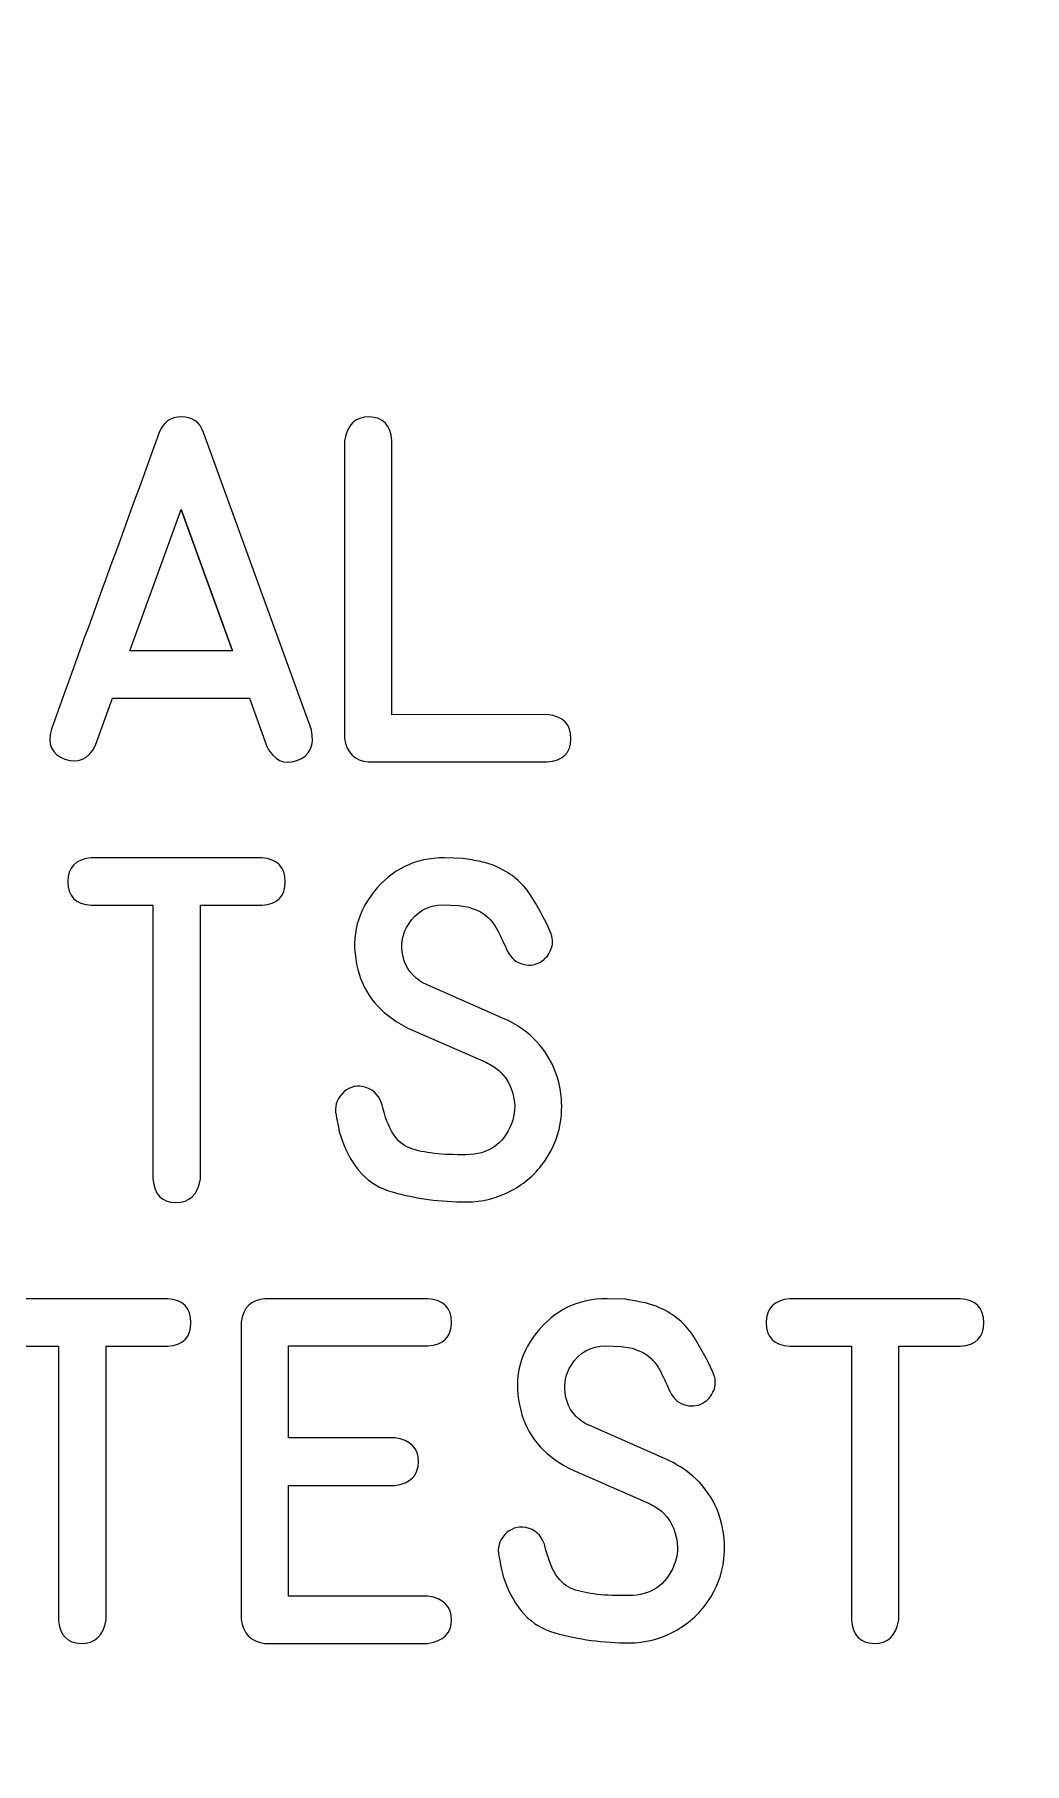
# Model space of a CAD drawing. Header units: millimetres. Extents: x -73 to 73, y -192 to 195.
# Drawn here: x 1.62 to 10.74, y 120.68 to 136.61 of the extents above; entities that cross this region are included whole.
import ezdxf

# ---------------------------------------------------------------- set-up
doc = ezdxf.new("R2010")
doc.units = ezdxf.units.MM
doc.header["$MEASUREMENT"] = 0
doc.layers.add('LED', color=7, linetype='Continuous')

msp = doc.modelspace()

# ---------------------------------------------------------------- linework, layer by layer
at = {"layer": 'LED', "color": 250, "lineweight": 9}
msp.add_open_spline([(70.6599, 74.2658), (70.9361, 74.248), (71.2072, 74.3453), (71.409, 74.5346), (71.409, 74.5346), (71.6108, 74.724), (71.7252, 74.987), (71.725, 75.2637), (71.725, 75.2637), (71.725, 75.2637), (71.725, 89.1213), (71.725, 89.1213), (71.725, 89.1213), (71.7248, 89.3867), (71.6193, 89.6411), (71.4315, 89.8287), (71.4315, 89.8287), (71.2437, 90.0162), (70.9904, 90.1215), (70.725, 90.1213), (70.725, 90.1213), (70.725, 90.1213), (68.2625, 90.1213), (68.2625, 90.1213), (68.2625, 90.1213), (65.9403, 90.1213), (63.7945, 91.3602), (62.6333, 93.3713), (62.6333, 93.3713), (61.4722, 95.3824), (61.4722, 97.8602), (62.6333, 99.8713), (62.6333, 99.8713), (63.7945, 101.8824), (65.9403, 103.1213), (68.2625, 103.1213), (68.2625, 103.1213), (68.2625, 103.1213), (70.725, 103.1213), (70.725, 103.1213), (70.725, 103.1213), (70.9904, 103.1215), (71.2448, 103.227), (71.4324, 103.4148), (71.4324, 103.4148), (71.6199, 103.6026), (71.7252, 103.8559), (71.725, 104.1213), (71.725, 104.1213), (71.725, 104.1213), (71.725, 174.8463), (71.725, 174.8463), (71.725, 174.8463), (71.7248, 175.1117), (71.6193, 175.3661), (71.4315, 175.5537), (71.4315, 175.5537), (71.2437, 175.7412), (70.9904, 175.8465), (70.725, 175.8463), (70.725, 175.8463), (70.725, 175.8463), (68.2625, 175.8463), (68.2625, 175.8463), (68.2625, 175.8463), (65.9403, 175.8463), (63.7945, 177.0852), (62.6333, 179.0963), (62.6333, 179.0963), (61.4722, 181.1074), (61.4722, 183.5852), (62.6333, 185.5963), (62.6333, 185.5963), (63.7945, 187.6074), (65.9403, 188.8463), (68.2625, 188.8463), (68.2625, 188.8463), (68.2625, 188.8463), (70.725, 188.8463), (70.725, 188.8463), (70.725, 188.8463), (70.9904, 188.8465), (71.2448, 188.952), (71.4324, 189.1398), (71.4324, 189.1398), (71.6199, 189.3276), (71.7252, 189.5809), (71.725, 189.8463), (71.725, 189.8463), (71.725, 189.8463), (71.725, 193.6206), (71.725, 193.6206), (71.725, 193.6206), (71.7248, 193.886), (71.6193, 194.1404), (71.4315, 194.328), (71.4315, 194.328), (71.2437, 194.5155), (70.9904, 194.6208), (70.725, 194.6206), (70.725, 194.6206), (70.725, 194.6206), (-70.725, 194.6206), (-70.725, 194.6206), (-70.725, 194.6206), (-70.9904, 194.6204), (-71.2448, 194.5148), (-71.4324, 194.3271), (-71.4324, 194.3271), (-71.6199, 194.1393), (-71.7252, 193.886), (-71.725, 193.6206), (-71.725, 193.6206), (-71.725, 193.6206), (-71.725, 189.8463), (-71.725, 189.8463), (-71.725, 189.8463), (-71.7248, 189.5809), (-71.6192, 189.3265), (-71.4315, 189.1389), (-71.4315, 189.1389), (-71.2437, 188.9514), (-70.9904, 188.8461), (-70.725, 188.8463), (-70.725, 188.8463), (-70.725, 188.8463), (-68.2625, 188.8463), (-68.2625, 188.8463), (-68.2625, 188.8463), (-65.9403, 188.8463), (-63.7944, 187.6074), (-62.6333, 185.5963), (-62.6333, 185.5963), (-61.4722, 183.5852), (-61.4722, 181.1074), (-62.6333, 179.0963), (-62.6333, 179.0963), (-63.7944, 177.0852), (-65.9403, 175.8463), (-68.2625, 175.8463), (-68.2625, 175.8463), (-68.2625, 175.8463), (-70.725, 175.8463), (-70.725, 175.8463), (-70.725, 175.8463), (-70.9904, 175.8461), (-71.2448, 175.7405), (-71.4324, 175.5528), (-71.4324, 175.5528), (-71.6199, 175.365), (-71.7252, 175.1117), (-71.725, 174.8463), (-71.725, 174.8463), (-71.725, 174.8463), (-71.725, 104.1213), (-71.725, 104.1213), (-71.725, 104.1213), (-71.7248, 103.8559), (-71.6192, 103.6015), (-71.4315, 103.4139), (-71.4315, 103.4139), (-71.2437, 103.2264), (-70.9904, 103.1211), (-70.725, 103.1213), (-70.725, 103.1213), (-70.725, 103.1213), (-68.2625, 103.1213), (-68.2625, 103.1213), (-68.2625, 103.1213), (-65.9403, 103.1213), (-63.7944, 101.8824), (-62.6333, 99.8713), (-62.6333, 99.8713), (-61.4722, 97.8602), (-61.4722, 95.3824), (-62.6333, 93.3713), (-62.6333, 93.3713), (-63.7944, 91.3602), (-65.9403, 90.1213), (-68.2625, 90.1213), (-68.2625, 90.1213), (-68.2625, 90.1213), (-70.725, 90.1213), (-70.725, 90.1213), (-70.725, 90.1213), (-70.9904, 90.1211), (-71.2448, 90.0155), (-71.4324, 89.8278), (-71.4324, 89.8278), (-71.6199, 89.64), (-71.7252, 89.3867), (-71.725, 89.1213), (-71.725, 89.1213), (-71.725, 89.1213), (-71.725, 84.4887), (-71.725, 84.4887), (-71.725, 84.4887), (-71.7247, 83.9613), (-71.3163, 83.5248), (-70.7901, 83.4908), (-70.7901, 83.4908), (-70.7901, 83.4908), (70.6599, 74.2658), (70.6599, 74.2658)], degree=3, knots=[0, 0, 0, 0, 0.0192308, 0.0192308, 0.0192308, 0.0192308, 0.0384615, 0.0384615, 0.0384615, 0.0384615, 0.0576923, 0.0576923, 0.0576923, 0.0576923, 0.0769231, 0.0769231, 0.0769231, 0.0769231, 0.0961538, 0.0961538, 0.0961538, 0.0961538, 0.1153846, 0.1153846, 0.1153846, 0.1153846, 0.1346154, 0.1346154, 0.1346154, 0.1346154, 0.1538462, 0.1538462, 0.1538462, 0.1538462, 0.1730769, 0.1730769, 0.1730769, 0.1730769, 0.1923077, 0.1923077, 0.1923077, 0.1923077, 0.2115385, 0.2115385, 0.2115385, 0.2115385, 0.2307692, 0.2307692, 0.2307692, 0.2307692, 0.25, 0.25, 0.25, 0.25, 0.2692308, 0.2692308, 0.2692308, 0.2692308, 0.2884615, 0.2884615, 0.2884615, 0.2884615, 0.3076923, 0.3076923, 0.3076923, 0.3076923, 0.3269231, 0.3269231, 0.3269231, 0.3269231, 0.3461538, 0.3461538, 0.3461538, 0.3461538, 0.3653846, 0.3653846, 0.3653846, 0.3653846, 0.3846154, 0.3846154, 0.3846154, 0.3846154, 0.4038462, 0.4038462, 0.4038462, 0.4038462, 0.4230769, 0.4230769, 0.4230769, 0.4230769, 0.4423077, 0.4423077, 0.4423077, 0.4423077, 0.4615385, 0.4615385, 0.4615385, 0.4615385, 0.4807692, 0.4807692, 0.4807692, 0.4807692, 0.5, 0.5, 0.5, 0.5, 0.5192308, 0.5192308, 0.5192308, 0.5192308, 0.5384615, 0.5384615, 0.5384615, 0.5384615, 0.5576923, 0.5576923, 0.5576923, 0.5576923, 0.5769231, 0.5769231, 0.5769231, 0.5769231, 0.5961538, 0.5961538, 0.5961538, 0.5961538, 0.6153846, 0.6153846, 0.6153846, 0.6153846, 0.6346154, 0.6346154, 0.6346154, 0.6346154, 0.6538462, 0.6538462, 0.6538462, 0.6538462, 0.6730769, 0.6730769, 0.6730769, 0.6730769, 0.6923077, 0.6923077, 0.6923077, 0.6923077, 0.7115385, 0.7115385, 0.7115385, 0.7115385, 0.7307692, 0.7307692, 0.7307692, 0.7307692, 0.75, 0.75, 0.75, 0.75, 0.7692308, 0.7692308, 0.7692308, 0.7692308, 0.7884615, 0.7884615, 0.7884615, 0.7884615, 0.8076923, 0.8076923, 0.8076923, 0.8076923, 0.8269231, 0.8269231, 0.8269231, 0.8269231, 0.8461538, 0.8461538, 0.8461538, 0.8461538, 0.8653846, 0.8653846, 0.8653846, 0.8653846, 0.8846154, 0.8846154, 0.8846154, 0.8846154, 0.9038462, 0.9038462, 0.9038462, 0.9038462, 0.9230769, 0.9230769, 0.9230769, 0.9230769, 0.9423077, 0.9423077, 0.9423077, 0.9423077, 0.9615385, 0.9615385, 0.9615385, 0.9615385, 1, 1, 1, 1], dxfattribs=at)
at = {"layer": 'LED', "color": 240, "lineweight": 9}
for points, knots in [([(1.7745, 130.2144), (1.9396, 130.6705), (2.1052, 131.1261), (2.2709, 131.5812), (2.2709, 131.5812), (2.437, 132.0363), (2.6032, 132.4919), (2.7693, 132.9475), (2.7693, 132.9475), (2.8037, 133.0417), (2.8715, 133.0893), (2.9725, 133.0904), (2.9725, 133.0904), (3.0741, 133.0915), (3.1424, 133.0438), (3.1773, 132.9475), (3.1773, 132.9475), (3.1773, 132.9475), (4.1711, 130.207), (4.1711, 130.207), (4.1711, 130.207), (4.2018, 130.0609), (4.1574, 129.9673), (4.0378, 129.9249), (4.0378, 129.9249), (3.9176, 129.8821), (3.8256, 129.926), (3.7599, 130.0551), (3.7599, 130.0551), (3.7599, 130.0551), (3.6007, 130.4985), (3.6007, 130.4985), (3.6007, 130.4985), (3.6007, 130.4985), (2.337, 130.4985), (2.337, 130.4985), (2.337, 130.4985), (2.337, 130.4985), (2.182, 130.0657), (2.182, 130.0657), (2.182, 130.0657), (2.1158, 129.9355), (2.0216, 129.8932), (1.8999, 129.9382), (1.8999, 129.9382), (1.7777, 129.9826), (1.7359, 130.0752), (1.7745, 130.2144)], [0, 0, 0, 0, 0.0769231, 0.0769231, 0.0769231, 0.0769231, 0.1538462, 0.1538462, 0.1538462, 0.1538462, 0.2307692, 0.2307692, 0.2307692, 0.2307692, 0.3076923, 0.3076923, 0.3076923, 0.3076923, 0.3846154, 0.3846154, 0.3846154, 0.3846154, 0.4615385, 0.4615385, 0.4615385, 0.4615385, 0.5384615, 0.5384615, 0.5384615, 0.5384615, 0.6153846, 0.6153846, 0.6153846, 0.6153846, 0.6923077, 0.6923077, 0.6923077, 0.6923077, 0.7692308, 0.7692308, 0.7692308, 0.7692308, 0.8461538, 0.8461538, 0.8461538, 0.8461538, 1, 1, 1, 1]), ([(4.6965, 129.9138), (4.5695, 129.9223), (4.496, 129.9937), (4.4764, 130.1292), (4.4764, 130.1292), (4.4764, 130.1292), (4.4764, 132.8703), (4.4764, 132.8703), (4.4764, 132.8703), (4.4981, 133.019), (4.5738, 133.092), (4.7029, 133.0899), (4.7029, 133.0899), (4.832, 133.0872), (4.9024, 133.0137), (4.9135, 132.8703), (4.9135, 132.8703), (4.9135, 132.8703), (4.9135, 130.3467), (4.9135, 130.3467), (4.9135, 130.3467), (4.9135, 130.3467), (6.3444, 130.3477), (6.3444, 130.3477), (6.3444, 130.3477), (6.4915, 130.3313), (6.564, 130.2572), (6.5624, 130.1255), (6.5624, 130.1255), (6.5608, 129.9937), (6.4878, 129.9233), (6.3428, 129.9138), (6.3428, 129.9138), (6.3428, 129.9138), (4.6965, 129.9138), (4.6965, 129.9138)], [0, 0, 0, 0, 0.1, 0.1, 0.1, 0.1, 0.2, 0.2, 0.2, 0.2, 0.3, 0.3, 0.3, 0.3, 0.4, 0.4, 0.4, 0.4, 0.5, 0.5, 0.5, 0.5, 0.6, 0.6, 0.6, 0.6, 0.7, 0.7, 0.7, 0.7, 0.8, 0.8, 0.8, 0.8, 1, 1, 1, 1]), ([(3.4424, 130.934), (3.4424, 130.934), (2.971, 132.2363), (2.971, 132.2363), (2.971, 132.2363), (2.971, 132.2363), (2.4968, 130.934), (2.4968, 130.934), (2.4968, 130.934), (2.4968, 130.934), (3.4424, 130.934), (3.4424, 130.934)], [0, 0, 0, 0, 0.25, 0.25, 0.25, 0.25, 0.5, 0.5, 0.5, 0.5, 1, 1, 1, 1]), ([(2.971, 132.2363), (2.971, 132.2363), (3.4424, 130.934), (3.4424, 130.934), (3.4424, 130.934), (3.4424, 130.934), (2.971, 132.2363), (2.971, 132.2363)], [0, 0, 0, 0, 0.3333333, 0.3333333, 0.3333333, 0.3333333, 1, 1, 1, 1]), ([(2.7109, 126.0701), (2.7109, 126.0701), (2.7109, 128.591), (2.7109, 128.591), (2.7109, 128.591), (2.7109, 128.591), (2.1421, 128.591), (2.1421, 128.591), (2.1421, 128.591), (1.9976, 128.6021), (1.9251, 128.6751), (1.9256, 128.8085), (1.9256, 128.8085), (1.9262, 128.9424), (1.9987, 129.0159), (2.1421, 129.0281), (2.1421, 129.0281), (2.1421, 129.0281), (3.7158, 129.0281), (3.7158, 129.0281), (3.7158, 129.0281), (3.8581, 129.017), (3.9301, 128.9434), (3.9306, 128.8085), (3.9306, 128.8085), (3.9312, 128.6741), (3.8592, 128.6011), (3.7158, 128.591), (3.7158, 128.591), (3.7158, 128.591), (3.1485, 128.591), (3.1485, 128.591), (3.1485, 128.591), (3.1485, 128.591), (3.1485, 126.0701), (3.1485, 126.0701), (3.1485, 126.0701), (3.1247, 125.9235), (3.0485, 125.851), (2.9194, 125.8531), (2.9194, 125.8531), (2.7908, 125.8552), (2.7215, 125.9277), (2.7109, 126.0701)], [0, 0, 0, 0, 0.0833333, 0.0833333, 0.0833333, 0.0833333, 0.1666667, 0.1666667, 0.1666667, 0.1666667, 0.25, 0.25, 0.25, 0.25, 0.3333333, 0.3333333, 0.3333333, 0.3333333, 0.4166667, 0.4166667, 0.4166667, 0.4166667, 0.5, 0.5, 0.5, 0.5, 0.5833333, 0.5833333, 0.5833333, 0.5833333, 0.6666667, 0.6666667, 0.6666667, 0.6666667, 0.75, 0.75, 0.75, 0.75, 0.8333333, 0.8333333, 0.8333333, 0.8333333, 1, 1, 1, 1]), ([(5.9526, 127.5427), (5.9526, 127.5427), (5.9774, 127.5321), (5.9774, 127.5321), (5.9774, 127.5321), (5.9774, 127.5321), (6.0055, 127.5184), (6.0055, 127.5184), (6.0055, 127.5184), (6.0055, 127.5184), (6.0303, 127.5041), (6.0303, 127.5041), (6.0303, 127.5041), (6.0372, 127.4988), (6.0457, 127.494), (6.0542, 127.4893), (6.0542, 127.4893), (6.0632, 127.4851), (6.0716, 127.4798), (6.0801, 127.475), (6.0801, 127.475), (6.2843, 127.3406), (6.4113, 127.1543), (6.4595, 126.9167), (6.4595, 126.9167), (6.478, 126.8236), (6.4823, 126.7278), (6.4722, 126.6299), (6.4722, 126.6299), (6.4553, 126.4892), (6.4061, 126.3595), (6.324, 126.2399), (6.324, 126.2399), (6.242, 126.1203), (6.1388, 126.0283), (6.015, 125.9632), (6.015, 125.9632), (5.8816, 125.8928), (5.7435, 125.8579), (5.6007, 125.8579), (5.6007, 125.8579), (5.3609, 125.8579), (5.1323, 125.8886), (4.9138, 125.9499), (4.9138, 125.9499), (4.6958, 126.0113), (4.5402, 126.1759), (4.4476, 126.4437), (4.4476, 126.4437), (4.4349, 126.478), (4.4259, 126.513), (4.4196, 126.549), (4.4196, 126.549), (4.4132, 126.5855), (4.4058, 126.6215), (4.3979, 126.658), (4.3979, 126.658), (4.3825, 126.732), (4.4005, 126.7977), (4.4529, 126.8548), (4.4529, 126.8548), (4.5048, 126.9114), (4.5698, 126.9331), (4.6471, 126.9199), (4.6471, 126.9199), (4.7291, 126.903), (4.7857, 126.8527), (4.818, 126.768), (4.818, 126.768), (4.818, 126.768), (4.8228, 126.7537), (4.8228, 126.7537), (4.8228, 126.7537), (4.872, 126.5294), (4.9588, 126.3955), (5.0821, 126.3521), (5.0821, 126.3521), (5.2059, 126.3087), (5.3774, 126.2891), (5.5975, 126.2934), (5.5975, 126.2934), (5.8002, 126.2934), (5.9393, 126.3886), (6.015, 126.5786), (6.015, 126.5786), (6.0478, 126.6633), (6.0531, 126.7516), (6.0303, 126.8432), (6.0303, 126.8432), (6.0076, 126.9342), (5.9626, 127.0109), (5.8954, 127.0718), (5.8954, 127.0718), (5.8652, 127.0977), (5.8261, 127.1215), (5.7774, 127.1443), (5.7774, 127.1443), (5.7774, 127.1443), (5.0599, 127.4591), (5.0599, 127.4591), (5.0599, 127.4591), (5.0599, 127.4591), (5.0366, 127.4718), (5.0366, 127.4718), (5.0366, 127.4718), (4.8016, 127.5956), (4.6561, 127.7719), (4.5995, 128.0005), (4.5995, 128.0005), (4.5302, 128.265), (4.5783, 128.5021), (4.7445, 128.7127), (4.7445, 128.7127), (4.9101, 128.9228), (5.1281, 129.0281), (5.3975, 129.0281), (5.3975, 129.0281), (5.3975, 129.0281), (5.5684, 129.0233), (5.5684, 129.0233), (5.5684, 129.0233), (5.6239, 129.0133), (5.6779, 129.0032), (5.7292, 128.9932), (5.7292, 128.9932), (5.7811, 128.9837), (5.8335, 128.9667), (5.8859, 128.9429), (5.8859, 128.9429), (6.0161, 128.8821), (6.1161, 128.7979), (6.1854, 128.6916), (6.1854, 128.6916), (6.2547, 128.5852), (6.3172, 128.4698), (6.3727, 128.346), (6.3727, 128.346), (6.378, 128.3344), (6.3828, 128.3211), (6.387, 128.3058), (6.387, 128.3058), (6.3981, 128.255), (6.3928, 128.209), (6.3711, 128.1677), (6.3711, 128.1677), (6.359, 128.1417), (6.3457, 128.1222), (6.3325, 128.1089), (6.3325, 128.1089), (6.3193, 128.0952), (6.3082, 128.0862), (6.3002, 128.0809), (6.3002, 128.0809), (6.2462, 128.0428), (6.1875, 128.0312), (6.1235, 128.047), (6.1235, 128.047), (6.0589, 128.0613), (6.0102, 128.1026), (5.9758, 128.1709), (5.9758, 128.1709), (5.9489, 128.2306), (5.9203, 128.292), (5.8901, 128.3545), (5.8901, 128.3545), (5.8594, 128.4169), (5.8166, 128.4688), (5.7621, 128.5106), (5.7621, 128.5106), (5.7393, 128.527), (5.7171, 128.5392), (5.6959, 128.5466), (5.6959, 128.5466), (5.6747, 128.5545), (5.6515, 128.563), (5.6255, 128.5725), (5.6255, 128.5725), (5.6255, 128.5725), (5.525, 128.5894), (5.525, 128.5894), (5.525, 128.5894), (5.525, 128.5894), (5.3821, 128.5942), (5.3821, 128.5942), (5.3821, 128.5942), (5.2435, 128.5921), (5.1376, 128.5323), (5.0646, 128.4143), (5.0646, 128.4143), (5.0149, 128.3386), (4.9964, 128.2545), (5.0085, 128.1613), (5.0085, 128.1613), (5.0228, 128.047), (5.0768, 127.9581), (5.1699, 127.8946), (5.1699, 127.8946), (5.1742, 127.892), (5.1784, 127.8883), (5.1837, 127.8846), (5.1837, 127.8846), (5.189, 127.8814), (5.1948, 127.8777), (5.2006, 127.8745), (5.2006, 127.8745), (5.2006, 127.8745), (5.2181, 127.8671), (5.2181, 127.8671), (5.2181, 127.8671), (5.2181, 127.8671), (5.2366, 127.8592), (5.2366, 127.8592), (5.2366, 127.8592), (5.2366, 127.8592), (5.9526, 127.5427), (5.9526, 127.5427)], [0, 0, 0, 0, 0.0181818, 0.0181818, 0.0181818, 0.0181818, 0.0363636, 0.0363636, 0.0363636, 0.0363636, 0.0545455, 0.0545455, 0.0545455, 0.0545455, 0.0727273, 0.0727273, 0.0727273, 0.0727273, 0.0909091, 0.0909091, 0.0909091, 0.0909091, 0.1090909, 0.1090909, 0.1090909, 0.1090909, 0.1272727, 0.1272727, 0.1272727, 0.1272727, 0.1454545, 0.1454545, 0.1454545, 0.1454545, 0.1636364, 0.1636364, 0.1636364, 0.1636364, 0.1818182, 0.1818182, 0.1818182, 0.1818182, 0.2, 0.2, 0.2, 0.2, 0.2181818, 0.2181818, 0.2181818, 0.2181818, 0.2363636, 0.2363636, 0.2363636, 0.2363636, 0.2545455, 0.2545455, 0.2545455, 0.2545455, 0.2727273, 0.2727273, 0.2727273, 0.2727273, 0.2909091, 0.2909091, 0.2909091, 0.2909091, 0.3090909, 0.3090909, 0.3090909, 0.3090909, 0.3272727, 0.3272727, 0.3272727, 0.3272727, 0.3454545, 0.3454545, 0.3454545, 0.3454545, 0.3636364, 0.3636364, 0.3636364, 0.3636364, 0.3818182, 0.3818182, 0.3818182, 0.3818182, 0.4, 0.4, 0.4, 0.4, 0.4181818, 0.4181818, 0.4181818, 0.4181818, 0.4363636, 0.4363636, 0.4363636, 0.4363636, 0.4545455, 0.4545455, 0.4545455, 0.4545455, 0.4727273, 0.4727273, 0.4727273, 0.4727273, 0.4909091, 0.4909091, 0.4909091, 0.4909091, 0.5090909, 0.5090909, 0.5090909, 0.5090909, 0.5272727, 0.5272727, 0.5272727, 0.5272727, 0.5454545, 0.5454545, 0.5454545, 0.5454545, 0.5636364, 0.5636364, 0.5636364, 0.5636364, 0.5818182, 0.5818182, 0.5818182, 0.5818182, 0.6, 0.6, 0.6, 0.6, 0.6181818, 0.6181818, 0.6181818, 0.6181818, 0.6363636, 0.6363636, 0.6363636, 0.6363636, 0.6545455, 0.6545455, 0.6545455, 0.6545455, 0.6727273, 0.6727273, 0.6727273, 0.6727273, 0.6909091, 0.6909091, 0.6909091, 0.6909091, 0.7090909, 0.7090909, 0.7090909, 0.7090909, 0.7272727, 0.7272727, 0.7272727, 0.7272727, 0.7454545, 0.7454545, 0.7454545, 0.7454545, 0.7636364, 0.7636364, 0.7636364, 0.7636364, 0.7818182, 0.7818182, 0.7818182, 0.7818182, 0.8, 0.8, 0.8, 0.8, 0.8181818, 0.8181818, 0.8181818, 0.8181818, 0.8363636, 0.8363636, 0.8363636, 0.8363636, 0.8545455, 0.8545455, 0.8545455, 0.8545455, 0.8727273, 0.8727273, 0.8727273, 0.8727273, 0.8909091, 0.8909091, 0.8909091, 0.8909091, 0.9090909, 0.9090909, 0.9090909, 0.9090909, 0.9272727, 0.9272727, 0.9272727, 0.9272727, 0.9454545, 0.9454545, 0.9454545, 0.9454545, 0.9636364, 0.9636364, 0.9636364, 0.9636364, 1, 1, 1, 1]), ([(1.841, 122.0078), (1.841, 122.0078), (1.841, 124.5287), (1.841, 124.5287), (1.841, 124.5287), (1.841, 124.5287), (1.2722, 124.5287), (1.2722, 124.5287), (1.2722, 124.5287), (1.1277, 124.5398), (1.0552, 124.6128), (1.0557, 124.7462), (1.0557, 124.7462), (1.0563, 124.8801), (1.1288, 124.9536), (1.2722, 124.9658), (1.2722, 124.9658), (1.2722, 124.9658), (2.8459, 124.9658), (2.8459, 124.9658), (2.8459, 124.9658), (2.9882, 124.9547), (3.0602, 124.8811), (3.0607, 124.7462), (3.0607, 124.7462), (3.0613, 124.6118), (2.9893, 124.5388), (2.8459, 124.5287), (2.8459, 124.5287), (2.8459, 124.5287), (2.2786, 124.5287), (2.2786, 124.5287), (2.2786, 124.5287), (2.2786, 124.5287), (2.2786, 122.0078), (2.2786, 122.0078), (2.2786, 122.0078), (2.2548, 121.8612), (2.1786, 121.7887), (2.0495, 121.7908), (2.0495, 121.7908), (1.9209, 121.7929), (1.8516, 121.8654), (1.841, 122.0078)], [0, 0, 0, 0, 0.0833333, 0.0833333, 0.0833333, 0.0833333, 0.1666667, 0.1666667, 0.1666667, 0.1666667, 0.25, 0.25, 0.25, 0.25, 0.3333333, 0.3333333, 0.3333333, 0.3333333, 0.4166667, 0.4166667, 0.4166667, 0.4166667, 0.5, 0.5, 0.5, 0.5, 0.5833333, 0.5833333, 0.5833333, 0.5833333, 0.6666667, 0.6666667, 0.6666667, 0.6666667, 0.75, 0.75, 0.75, 0.75, 0.8333333, 0.8333333, 0.8333333, 0.8333333, 1, 1, 1, 1]), ([(5.2441, 124.5335), (5.2441, 124.5335), (3.9587, 124.5335), (3.9587, 124.5335), (3.9587, 124.5335), (3.9587, 124.5335), (3.9587, 123.6852), (3.9587, 123.6852), (3.9587, 123.6852), (3.9587, 123.6852), (4.9387, 123.6852), (4.9387, 123.6852), (4.9387, 123.6852), (5.0853, 123.6635), (5.1583, 123.59), (5.1578, 123.4646), (5.1578, 123.4646), (5.1573, 123.3386), (5.0842, 123.2656), (4.9387, 123.245), (4.9387, 123.245), (4.9387, 123.245), (3.9587, 123.245), (3.9587, 123.245), (3.9587, 123.245), (3.9587, 123.245), (3.9587, 122.2263), (3.9587, 122.2263), (3.9587, 122.2263), (3.9587, 122.2263), (5.2441, 122.2263), (5.2441, 122.2263), (5.2441, 122.2263), (5.3896, 122.2046), (5.4626, 122.1321), (5.4626, 122.0078), (5.4626, 122.0078), (5.4626, 121.8839), (5.3896, 121.8114), (5.2441, 121.7908), (5.2441, 121.7908), (5.2441, 121.7908), (3.7433, 121.7908), (3.7433, 121.7908), (3.7433, 121.7908), (3.6142, 121.8072), (3.5407, 121.8808), (3.5232, 122.0109), (3.5232, 122.0109), (3.5232, 122.0109), (3.5232, 124.7488), (3.5232, 124.7488), (3.5232, 124.7488), (3.5428, 124.8854), (3.6163, 124.9573), (3.7433, 124.9658), (3.7433, 124.9658), (3.7433, 124.9658), (5.2441, 124.9658), (5.2441, 124.9658), (5.2441, 124.9658), (5.3896, 124.9547), (5.4626, 124.8817), (5.4621, 124.7478), (5.4621, 124.7478), (5.4615, 124.6139), (5.3885, 124.5425), (5.2441, 124.5335)], [0, 0, 0, 0, 0.0555556, 0.0555556, 0.0555556, 0.0555556, 0.1111111, 0.1111111, 0.1111111, 0.1111111, 0.1666667, 0.1666667, 0.1666667, 0.1666667, 0.2222222, 0.2222222, 0.2222222, 0.2222222, 0.2777778, 0.2777778, 0.2777778, 0.2777778, 0.3333333, 0.3333333, 0.3333333, 0.3333333, 0.3888889, 0.3888889, 0.3888889, 0.3888889, 0.4444444, 0.4444444, 0.4444444, 0.4444444, 0.5, 0.5, 0.5, 0.5, 0.5555556, 0.5555556, 0.5555556, 0.5555556, 0.6111111, 0.6111111, 0.6111111, 0.6111111, 0.6666667, 0.6666667, 0.6666667, 0.6666667, 0.7222222, 0.7222222, 0.7222222, 0.7222222, 0.7777778, 0.7777778, 0.7777778, 0.7777778, 0.8333333, 0.8333333, 0.8333333, 0.8333333, 0.8888889, 0.8888889, 0.8888889, 0.8888889, 1, 1, 1, 1]), ([(7.4528, 123.4804), (7.4528, 123.4804), (7.4776, 123.4698), (7.4776, 123.4698), (7.4776, 123.4698), (7.4776, 123.4698), (7.5057, 123.4561), (7.5057, 123.4561), (7.5057, 123.4561), (7.5057, 123.4561), (7.5305, 123.4418), (7.5305, 123.4418), (7.5305, 123.4418), (7.5374, 123.4365), (7.5459, 123.4317), (7.5544, 123.427), (7.5544, 123.427), (7.5634, 123.4228), (7.5718, 123.4175), (7.5803, 123.4127), (7.5803, 123.4127), (7.7845, 123.2783), (7.9115, 123.092), (7.9597, 122.8544), (7.9597, 122.8544), (7.9782, 122.7613), (7.9825, 122.6655), (7.9724, 122.5676), (7.9724, 122.5676), (7.9555, 122.4269), (7.9063, 122.2972), (7.8242, 122.1776), (7.8242, 122.1776), (7.7422, 122.058), (7.639, 121.966), (7.5152, 121.9009), (7.5152, 121.9009), (7.3818, 121.8305), (7.2437, 121.7956), (7.1009, 121.7956), (7.1009, 121.7956), (6.8611, 121.7956), (6.6325, 121.8263), (6.414, 121.8876), (6.414, 121.8876), (6.196, 121.949), (6.0404, 122.1136), (5.9478, 122.3814), (5.9478, 122.3814), (5.9351, 122.4157), (5.9261, 122.4507), (5.9198, 122.4867), (5.9198, 122.4867), (5.9134, 122.5232), (5.906, 122.5592), (5.8981, 122.5957), (5.8981, 122.5957), (5.8827, 122.6697), (5.9007, 122.7354), (5.9531, 122.7925), (5.9531, 122.7925), (6.005, 122.8491), (6.07, 122.8708), (6.1473, 122.8576), (6.1473, 122.8576), (6.2293, 122.8407), (6.2859, 122.7904), (6.3182, 122.7057), (6.3182, 122.7057), (6.3182, 122.7057), (6.323, 122.6914), (6.323, 122.6914), (6.323, 122.6914), (6.3722, 122.4671), (6.459, 122.3332), (6.5823, 122.2898), (6.5823, 122.2898), (6.7061, 122.2464), (6.8776, 122.2268), (7.0977, 122.2311), (7.0977, 122.2311), (7.3004, 122.2311), (7.4395, 122.3263), (7.5152, 122.5163), (7.5152, 122.5163), (7.548, 122.601), (7.5533, 122.6893), (7.5305, 122.7809), (7.5305, 122.7809), (7.5078, 122.8719), (7.4628, 122.9486), (7.3956, 123.0095), (7.3956, 123.0095), (7.3654, 123.0354), (7.3263, 123.0592), (7.2776, 123.082), (7.2776, 123.082), (7.2776, 123.082), (6.5601, 123.3968), (6.5601, 123.3968), (6.5601, 123.3968), (6.5601, 123.3968), (6.5368, 123.4095), (6.5368, 123.4095), (6.5368, 123.4095), (6.3018, 123.5333), (6.1563, 123.7096), (6.0997, 123.9382), (6.0997, 123.9382), (6.0304, 124.2027), (6.0785, 124.4398), (6.2447, 124.6504), (6.2447, 124.6504), (6.4103, 124.8605), (6.6283, 124.9658), (6.8977, 124.9658), (6.8977, 124.9658), (6.8977, 124.9658), (7.0686, 124.961), (7.0686, 124.961), (7.0686, 124.961), (7.1241, 124.951), (7.1781, 124.9409), (7.2294, 124.9309), (7.2294, 124.9309), (7.2813, 124.9214), (7.3337, 124.9044), (7.3861, 124.8806), (7.3861, 124.8806), (7.5163, 124.8198), (7.6163, 124.7356), (7.6856, 124.6293), (7.6856, 124.6293), (7.7549, 124.5229), (7.8174, 124.4075), (7.8729, 124.2837), (7.8729, 124.2837), (7.8782, 124.2721), (7.883, 124.2588), (7.8872, 124.2435), (7.8872, 124.2435), (7.8983, 124.1927), (7.893, 124.1467), (7.8713, 124.1054), (7.8713, 124.1054), (7.8592, 124.0794), (7.8459, 124.0599), (7.8327, 124.0466), (7.8327, 124.0466), (7.8195, 124.0329), (7.8084, 124.0239), (7.8004, 124.0186), (7.8004, 124.0186), (7.7464, 123.9805), (7.6877, 123.9689), (7.6237, 123.9847), (7.6237, 123.9847), (7.5591, 123.999), (7.5104, 124.0403), (7.476, 124.1086), (7.476, 124.1086), (7.4491, 124.1683), (7.4205, 124.2297), (7.3903, 124.2922), (7.3903, 124.2922), (7.3596, 124.3546), (7.3168, 124.4065), (7.2623, 124.4483), (7.2623, 124.4483), (7.2395, 124.4647), (7.2173, 124.4769), (7.1961, 124.4843), (7.1961, 124.4843), (7.1749, 124.4922), (7.1517, 124.5007), (7.1257, 124.5102), (7.1257, 124.5102), (7.1257, 124.5102), (7.0252, 124.5271), (7.0252, 124.5271), (7.0252, 124.5271), (7.0252, 124.5271), (6.8823, 124.5319), (6.8823, 124.5319), (6.8823, 124.5319), (6.7437, 124.5298), (6.6378, 124.47), (6.5648, 124.352), (6.5648, 124.352), (6.5151, 124.2763), (6.4966, 124.1922), (6.5087, 124.099), (6.5087, 124.099), (6.523, 123.9847), (6.577, 123.8958), (6.6701, 123.8323), (6.6701, 123.8323), (6.6744, 123.8297), (6.6786, 123.826), (6.6839, 123.8223), (6.6839, 123.8223), (6.6892, 123.8191), (6.695, 123.8154), (6.7008, 123.8122), (6.7008, 123.8122), (6.7008, 123.8122), (6.7183, 123.8048), (6.7183, 123.8048), (6.7183, 123.8048), (6.7183, 123.8048), (6.7368, 123.7969), (6.7368, 123.7969), (6.7368, 123.7969), (6.7368, 123.7969), (7.4528, 123.4804), (7.4528, 123.4804)], [0, 0, 0, 0, 0.0181818, 0.0181818, 0.0181818, 0.0181818, 0.0363636, 0.0363636, 0.0363636, 0.0363636, 0.0545455, 0.0545455, 0.0545455, 0.0545455, 0.0727273, 0.0727273, 0.0727273, 0.0727273, 0.0909091, 0.0909091, 0.0909091, 0.0909091, 0.1090909, 0.1090909, 0.1090909, 0.1090909, 0.1272727, 0.1272727, 0.1272727, 0.1272727, 0.1454545, 0.1454545, 0.1454545, 0.1454545, 0.1636364, 0.1636364, 0.1636364, 0.1636364, 0.1818182, 0.1818182, 0.1818182, 0.1818182, 0.2, 0.2, 0.2, 0.2, 0.2181818, 0.2181818, 0.2181818, 0.2181818, 0.2363636, 0.2363636, 0.2363636, 0.2363636, 0.2545455, 0.2545455, 0.2545455, 0.2545455, 0.2727273, 0.2727273, 0.2727273, 0.2727273, 0.2909091, 0.2909091, 0.2909091, 0.2909091, 0.3090909, 0.3090909, 0.3090909, 0.3090909, 0.3272727, 0.3272727, 0.3272727, 0.3272727, 0.3454545, 0.3454545, 0.3454545, 0.3454545, 0.3636364, 0.3636364, 0.3636364, 0.3636364, 0.3818182, 0.3818182, 0.3818182, 0.3818182, 0.4, 0.4, 0.4, 0.4, 0.4181818, 0.4181818, 0.4181818, 0.4181818, 0.4363636, 0.4363636, 0.4363636, 0.4363636, 0.4545455, 0.4545455, 0.4545455, 0.4545455, 0.4727273, 0.4727273, 0.4727273, 0.4727273, 0.4909091, 0.4909091, 0.4909091, 0.4909091, 0.5090909, 0.5090909, 0.5090909, 0.5090909, 0.5272727, 0.5272727, 0.5272727, 0.5272727, 0.5454545, 0.5454545, 0.5454545, 0.5454545, 0.5636364, 0.5636364, 0.5636364, 0.5636364, 0.5818182, 0.5818182, 0.5818182, 0.5818182, 0.6, 0.6, 0.6, 0.6, 0.6181818, 0.6181818, 0.6181818, 0.6181818, 0.6363636, 0.6363636, 0.6363636, 0.6363636, 0.6545455, 0.6545455, 0.6545455, 0.6545455, 0.6727273, 0.6727273, 0.6727273, 0.6727273, 0.6909091, 0.6909091, 0.6909091, 0.6909091, 0.7090909, 0.7090909, 0.7090909, 0.7090909, 0.7272727, 0.7272727, 0.7272727, 0.7272727, 0.7454545, 0.7454545, 0.7454545, 0.7454545, 0.7636364, 0.7636364, 0.7636364, 0.7636364, 0.7818182, 0.7818182, 0.7818182, 0.7818182, 0.8, 0.8, 0.8, 0.8, 0.8181818, 0.8181818, 0.8181818, 0.8181818, 0.8363636, 0.8363636, 0.8363636, 0.8363636, 0.8545455, 0.8545455, 0.8545455, 0.8545455, 0.8727273, 0.8727273, 0.8727273, 0.8727273, 0.8909091, 0.8909091, 0.8909091, 0.8909091, 0.9090909, 0.9090909, 0.9090909, 0.9090909, 0.9272727, 0.9272727, 0.9272727, 0.9272727, 0.9454545, 0.9454545, 0.9454545, 0.9454545, 0.9636364, 0.9636364, 0.9636364, 0.9636364, 1, 1, 1, 1]), ([(9.1471, 122.0078), (9.1471, 122.0078), (9.1471, 124.5287), (9.1471, 124.5287), (9.1471, 124.5287), (9.1471, 124.5287), (8.5783, 124.5287), (8.5783, 124.5287), (8.5783, 124.5287), (8.4338, 124.5398), (8.3613, 124.6128), (8.3618, 124.7462), (8.3618, 124.7462), (8.3624, 124.8801), (8.4349, 124.9536), (8.5783, 124.9658), (8.5783, 124.9658), (8.5783, 124.9658), (10.152, 124.9658), (10.152, 124.9658), (10.152, 124.9658), (10.2943, 124.9547), (10.3663, 124.8811), (10.3668, 124.7462), (10.3668, 124.7462), (10.3674, 124.6118), (10.2954, 124.5388), (10.152, 124.5287), (10.152, 124.5287), (10.152, 124.5287), (9.5847, 124.5287), (9.5847, 124.5287), (9.5847, 124.5287), (9.5847, 124.5287), (9.5847, 122.0078), (9.5847, 122.0078), (9.5847, 122.0078), (9.5609, 121.8612), (9.4847, 121.7887), (9.3556, 121.7908), (9.3556, 121.7908), (9.227, 121.7929), (9.1577, 121.8654), (9.1471, 122.0078)], [0, 0, 0, 0, 0.0833333, 0.0833333, 0.0833333, 0.0833333, 0.1666667, 0.1666667, 0.1666667, 0.1666667, 0.25, 0.25, 0.25, 0.25, 0.3333333, 0.3333333, 0.3333333, 0.3333333, 0.4166667, 0.4166667, 0.4166667, 0.4166667, 0.5, 0.5, 0.5, 0.5, 0.5833333, 0.5833333, 0.5833333, 0.5833333, 0.6666667, 0.6666667, 0.6666667, 0.6666667, 0.75, 0.75, 0.75, 0.75, 0.8333333, 0.8333333, 0.8333333, 0.8333333, 1, 1, 1, 1])]:
    msp.add_open_spline(points, degree=3, knots=knots, dxfattribs=at)

doc.saveas('drawing.dxf')
